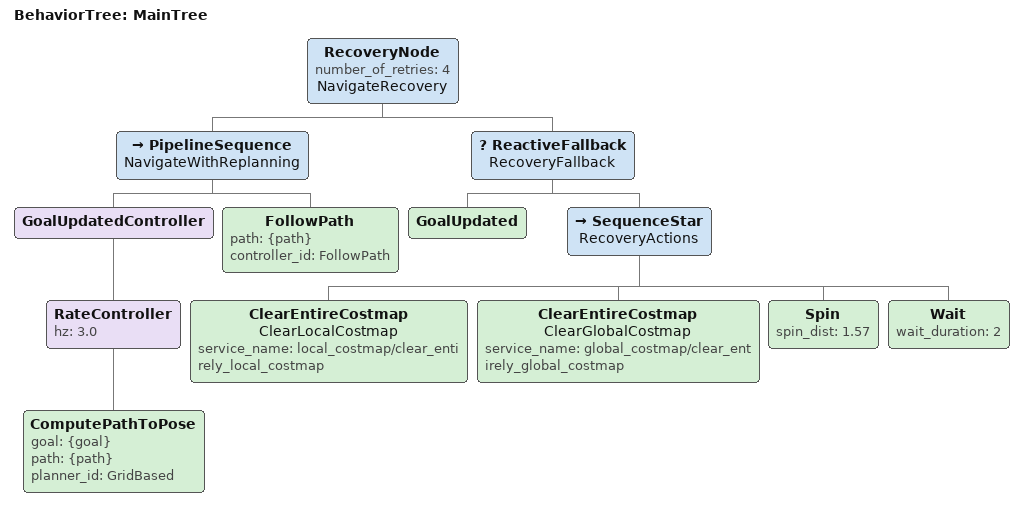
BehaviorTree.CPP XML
<!--
  GO2W exploration NavigateToPose tree (Foxy-compatible):
  - Fail fast when global planning cannot produce a path
  - Replan at 3 Hz when goal is updated
  - Standard Nav2 Foxy recovery actions
-->
<root main_tree_to_execute="MainTree">
  <BehaviorTree ID="MainTree">
    <RecoveryNode number_of_retries="4" name="NavigateRecovery">
      <PipelineSequence name="NavigateWithReplanning">
        <GoalUpdatedController>
          <RateController hz="3.0">
            <ComputePathToPose goal="{goal}" path="{path}" planner_id="GridBased"/>
          </RateController>
        </GoalUpdatedController>
        <FollowPath path="{path}" controller_id="FollowPath"/>
      </PipelineSequence>
      <ReactiveFallback name="RecoveryFallback">
        <GoalUpdated/>
        <SequenceStar name="RecoveryActions">
          <ClearEntireCostmap name="ClearLocalCostmap" service_name="local_costmap/clear_entirely_local_costmap"/>
          <ClearEntireCostmap name="ClearGlobalCostmap" service_name="global_costmap/clear_entirely_global_costmap"/>
          <Spin spin_dist="1.57"/>
          <Wait wait_duration="2"/>
        </SequenceStar>
      </ReactiveFallback>
    </RecoveryNode>
  </BehaviorTree>
</root>
